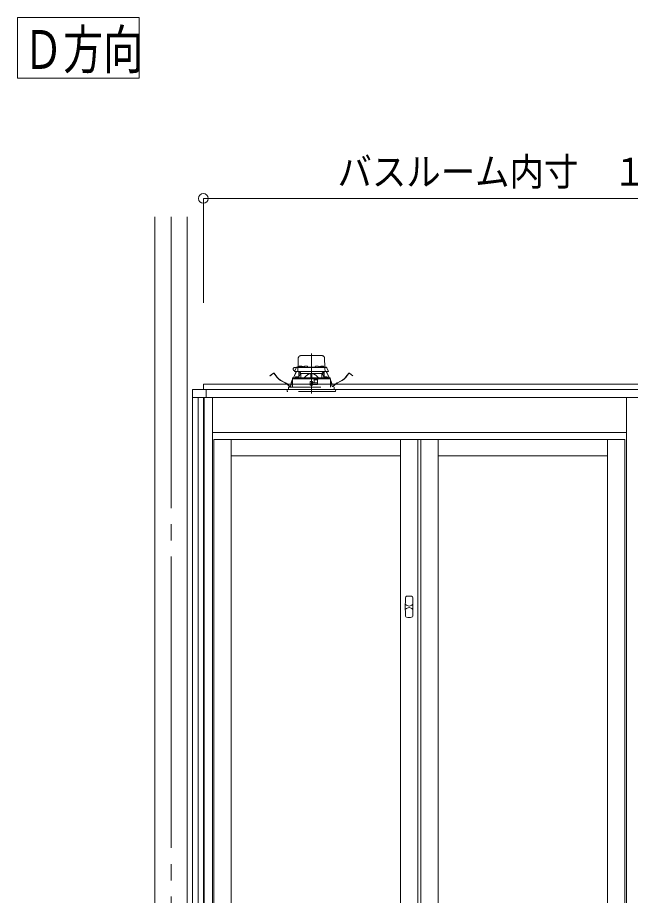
# Model space of a CAD drawing. Units: millimetres on the paper. Extents: x -305 to 305, y -152 to 152.
# Drawn here: x -139.7 to -101.9, y -56 to -1.7 of the extents above; entities that cross this region are included whole.
import ezdxf
from ezdxf.enums import TextEntityAlignment as Align

# ---------------------------------------------------------------- set-up
doc = ezdxf.new("R2010")
doc.units = ezdxf.units.MM
doc.linetypes.add('DASHED2', pattern=[3, 2, -1])
doc.linetypes.add('LONG_CHAIN', pattern=[21, 18, -1, 1, -1])
doc.layers.add('0-0_0', color=7, linetype='Continuous', lineweight=9)
doc.layers.add('0-1_VIEW0001', color=7, linetype='DASHED2', lineweight=9)
doc.styles.add('ＭＳ ゴシック', font='')
doc.styles.get('ＭＳ ゴシック').set_extended_font_data('MS Gothic')

# ---------------------------------------------------------------- blocks, each defined once
blk = doc.blocks.new('_ORIGIN')
at = {"layer": '0-0_0'}
blk.add_line((0, 0), (-1, 0), dxfattribs=at)
blk.add_circle((0, 0), 0.5, dxfattribs=at)

msp = doc.modelspace()

# ---------------------------------------------------------------- linework, layer by layer
at = {"layer": '0-0_0'}
for p, q in [((-128.266, -19.347), (-128.266, -12.889)), ((-85.532, -12.889), (-127.666, -12.889))]:
    msp.add_line(p, q, dxfattribs=at)
at = {"layer": '0-1_VIEW0001', "linetype": 'Continuous'}
for p, q in [((-139.743, -5.461), (-139.743, -1.711)), ((-139.743, -1.711), (-132.243, -1.711)), ((-132.243, -5.461), (-132.243, -1.711)), ((-139.743, -5.461), (-132.243, -5.461)), ((-131.265, -14.02), (-131.265, -97.42)), ((-129.265, -14.02), (-129.265, -97.42)), ((-128.266, -24.354), (-128.266, -24.687)), ((-84.932, -24.354), (-128.266, -24.354)), ((-128.932, -89.887), (-128.932, -24.687)), ((-128.266, -24.687), (-128.932, -24.687)), ((-128.932, -24.687), (-128.932, -25.187)), ((-84.266, -24.687), (-128.932, -24.687)), ((-128.099, -24.687), (-128.099, -25.187)), ((-84.266, -25.187), (-128.932, -25.187)), ((-128.599, -91.22), (-128.599, -25.187)), ((-128.266, -91.22), (-128.266, -25.187))]:
    msp.add_line(p, q, dxfattribs=at)
at = {"layer": '0-1_VIEW0001', "linetype": 'LONG_CHAIN'}
for p, q in [((-130.266, -14.02), (-130.266, -102.42)), ((-121.599, -22.475), (-121.599, -24.936))]:
    msp.add_line(p, q, dxfattribs=at)
at = {"layer": '0-1_VIEW0001'}
for p, q in [((-122.422, -23.307), (-122.412, -22.764)), ((-122.245, -22.6), (-120.953, -22.6)), ((-120.786, -22.764), (-120.777, -23.307)), ((-122.5, -23.307), (-122.237, -23.307)), ((-122.438, -23.307), (-122.438, -23.277)), ((-122.421, -23.26), (-122.421, -23.26)), ((-122.355, -23.279), (-122.357, -23.307)), ((-122.318, -23.246), (-122.319, -23.246)), ((-122.238, -23.312), (-122.241, -23.34)), ((-122.212, -23.246), (-122.214, -23.246)), ((-122.201, -23.28), (-122.202, -23.28)), ((-122.096, -23.28), (-122.097, -23.28)), ((-122.061, -23.307), (-122.035, -23.307)), ((-122.057, -23.34), (-122.06, -23.312)), ((-122.035, -23.29), (-122.036, -23.34)), ((-122.002, -23.257), (-121.863, -23.257)), ((-121.829, -23.34), (-121.83, -23.29)), ((-121.83, -23.307), (-121.369, -23.307)), ((-121.368, -23.29), (-121.369, -23.34)), ((-121.335, -23.257), (-121.197, -23.257)), ((-121.162, -23.34), (-121.163, -23.29)), ((-121.163, -23.307), (-121.137, -23.307)), ((-121.138, -23.312), (-121.141, -23.34)), ((-121.101, -23.28), (-121.102, -23.28)), ((-120.996, -23.28), (-120.997, -23.28)), ((-120.985, -23.246), (-120.986, -23.246)), ((-120.961, -23.307), (-120.699, -23.307)), ((-120.957, -23.34), (-120.96, -23.312)), ((-120.879, -23.246), (-120.88, -23.246)), ((-120.841, -23.307), (-120.843, -23.279)), ((-120.777, -23.26), (-120.777, -23.26)), ((-120.761, -23.277), (-120.76, -23.307)), ((-124.157, -23.844), (-124.077, -23.783)), ((-124.15, -23.853), (-124.157, -23.844)), ((-124.07, -23.792), (-124.15, -23.853)), ((-124.077, -23.783), (-123.942, -23.68)), ((-123.935, -23.689), (-124.07, -23.792)), ((-123.719, -23.943), (-123.912, -23.692)), ((-123.903, -23.685), (-123.71, -23.936)), ((-122.709, -23.97), (-122.574, -23.682)), ((-122.563, -23.687), (-122.696, -23.97)), ((-122.608, -23.59), (-122.627, -23.59)), ((-122.532, -23.33), (-122.621, -23.33)), ((-122.423, -23.59), (-122.608, -23.59)), ((-122.563, -23.687), (-122.574, -23.682)), ((-122.535, -23.626), (-122.563, -23.687)), ((-122.545, -23.359), (-122.533, -23.333)), ((-122.531, -23.59), (-122.545, -23.621)), ((-122.518, -23.59), (-122.535, -23.626)), ((-122.533, -23.333), (-122.53, -23.326)), ((-122.515, -23.34), (-122.405, -23.34)), ((-122.438, -23.373), (-122.442, -23.574)), ((-122.303, -23.574), (-122.442, -23.574)), ((-122.293, -23.59), (-122.423, -23.59)), ((-122.405, -23.34), (-122.282, -23.34)), ((-122.278, -23.727), (-122.394, -23.967)), ((-122.382, -23.944), (-122.382, -23.59)), ((-122.366, -23.59), (-122.366, -23.727)), ((-122.27, -23.727), (-122.366, -23.727)), ((-122.28, -23.663), (-122.352, -23.59)), ((-120.895, -23.574), (-122.303, -23.574)), ((-120.906, -23.59), (-122.293, -23.59)), ((-122.282, -23.34), (-120.916, -23.34)), ((-122.249, -23.966), (-122.249, -23.694)), ((-121.624, -23.694), (-121.624, -23.96)), ((-121.574, -23.694), (-121.574, -23.96)), ((-120.949, -23.966), (-120.949, -23.694)), ((-120.832, -23.727), (-120.928, -23.727)), ((-120.804, -23.967), (-120.92, -23.727)), ((-120.846, -23.59), (-120.919, -23.663)), ((-120.916, -23.34), (-120.794, -23.34)), ((-120.775, -23.59), (-120.906, -23.59)), ((-120.757, -23.574), (-120.895, -23.574)), ((-120.832, -23.727), (-120.832, -23.59)), ((-120.816, -23.59), (-120.816, -23.944)), ((-120.794, -23.34), (-120.683, -23.34)), ((-120.59, -23.59), (-120.775, -23.59)), ((-120.76, -23.373), (-120.757, -23.574)), ((-120.757, -23.574), (-120.59, -23.574)), ((-120.664, -23.626), (-120.68, -23.59)), ((-120.668, -23.326), (-120.665, -23.333)), ((-120.653, -23.621), (-120.668, -23.59)), ((-120.665, -23.333), (-120.653, -23.359)), ((-120.653, -23.359), (-120.553, -23.574)), ((-120.653, -23.621), (-120.625, -23.682)), ((-120.625, -23.682), (-120.635, -23.687)), ((-120.502, -23.97), (-120.635, -23.687)), ((-120.625, -23.682), (-120.489, -23.97)), ((-120.553, -23.574), (-120.59, -23.574)), ((-120.572, -23.59), (-120.59, -23.59)), ((-119.488, -23.936), (-119.296, -23.685)), ((-119.286, -23.692), (-119.479, -23.943)), ((-119.128, -23.792), (-119.263, -23.689)), ((-119.256, -23.68), (-119.121, -23.783)), ((-119.049, -23.853), (-119.128, -23.792)), ((-119.121, -23.783), (-119.042, -23.844)), ((-119.042, -23.844), (-119.049, -23.853)), ((-123.211, -24.286), (-123.504, -24.127)), ((-123.499, -24.117), (-123.206, -24.276)), ((-122.88, -24.461), (-122.865, -24.375)), ((-122.854, -24.377), (-122.868, -24.463)), ((-122.797, -24.156), (-122.772, -24.103)), ((-122.772, -24.13), (-122.786, -24.161)), ((-122.772, -24.027), (-122.773, -24.554)), ((-122.748, -23.97), (-122.765, -23.987)), ((-122.765, -23.987), (-122.765, -24.027)), ((-122.748, -23.97), (-121.599, -23.96)), ((-122.589, -23.94), (-122.592, -23.969)), ((-122.592, -23.969), (-122.409, -23.969)), ((-122.552, -23.908), (-122.554, -23.908)), ((-122.447, -23.908), (-122.448, -23.908)), ((-122.409, -23.969), (-122.411, -23.94)), ((-121.674, -24.2), (-121.672, -24.42)), ((-121.667, -24.29), (-121.673, -24.29)), ((-121.529, -24.194), (-121.668, -24.194)), ((-121.666, -24.345), (-121.668, -24.194)), ((-121.599, -24.344), (-121.666, -24.345)), ((-121.666, -24.41), (-121.666, -24.345)), ((-121.599, -23.96), (-120.45, -23.97)), ((-121.599, -24.194), (-121.599, -24.344)), ((-121.532, -24.345), (-121.599, -24.344)), ((-121.532, -24.345), (-121.531, -24.194)), ((-121.532, -24.41), (-121.532, -24.345)), ((-121.227, -24.29), (-121.531, -24.29)), ((-121.522, -24.239), (-121.522, -24.2)), ((-121.522, -24.42), (-121.522, -24.387)), ((-121.492, -24.274), (-121.52, -24.246)), ((-121.512, -24.377), (-121.229, -24.377)), ((-121.432, -24.277), (-121.485, -24.277)), ((-121.456, -24.027), (-121.189, -24.027)), ((-121.224, -24.094), (-121.422, -24.094)), ((-121.229, -24.377), (-121.223, -24.061)), ((-121.222, -24.06), (-121.209, -24.047)), ((-121.222, -24.37), (-121.222, -24.06)), ((-120.787, -23.94), (-120.79, -23.969)), ((-120.79, -23.969), (-120.606, -23.969)), ((-120.75, -23.908), (-120.751, -23.908)), ((-120.645, -23.908), (-120.646, -23.908)), ((-120.606, -23.969), (-120.609, -23.94)), ((-120.434, -23.987), (-120.45, -23.97)), ((-120.433, -24.027), (-120.433, -23.987)), ((-120.426, -24.554), (-120.427, -24.027)), ((-120.427, -24.103), (-120.402, -24.156)), ((-120.412, -24.161), (-120.427, -24.13)), ((-120.33, -24.463), (-120.344, -24.377)), ((-120.333, -24.375), (-120.319, -24.461)), ((-119.993, -24.276), (-119.7, -24.117)), ((-119.694, -24.127), (-119.987, -24.286)), ((-120.099, -24.687), (-123.099, -24.687)), ((-123.099, -24.687), (-123.09, -24.79)), ((-123.009, -24.554), (-120.189, -24.554)), ((-123.009, -24.554), (-123.009, -24.687)), ((-121.599, -24.41), (-121.666, -24.41)), ((-121.666, -24.427), (-121.529, -24.427)), ((-121.532, -24.41), (-121.599, -24.41)), ((-120.189, -24.687), (-120.189, -24.554)), ((-120.108, -24.79), (-120.099, -24.687))]:
    msp.add_line(p, q, dxfattribs=at)
at = {"layer": '0-1_VIEW0001', "color": 5, "linetype": 'Continuous'}
for p, q in [((-128.216, -25.187), (-128.216, -91.22)), ((-127.716, -25.187), (-127.716, -91.27)), ((-102.149, -25.187), (-102.149, -91.27)), ((-102.149, -27.353), (-127.716, -27.353)), ((-102.249, -27.787), (-127.616, -27.787)), ((-127.616, -27.787), (-127.616, -90.653)), ((-126.549, -27.787), (-126.549, -90.653)), ((-116.099, -27.787), (-116.099, -90.653)), ((-115.032, -27.787), (-115.032, -90.653)), ((-114.832, -27.787), (-114.832, -90.653)), ((-113.766, -27.787), (-113.766, -59.095)), ((-103.316, -27.787), (-103.316, -59.095)), ((-102.249, -27.787), (-102.249, -90.653)), ((-116.099, -28.787), (-126.549, -28.787)), ((-103.316, -28.787), (-113.766, -28.787))]:
    msp.add_line(p, q, dxfattribs=at)
at = {"layer": '0-1_VIEW0001'}
for points in [[(-122.254, -23.242), (-122.254, -23.246), (-122.277, -23.246), (-122.277, -23.242)], [(-122.137, -23.275), (-122.137, -23.28), (-122.161, -23.28), (-122.161, -23.275)], [(-121.037, -23.275), (-121.037, -23.28), (-121.061, -23.28), (-121.061, -23.275)], [(-120.921, -23.242), (-120.921, -23.246), (-120.944, -23.246), (-120.944, -23.242)], [(-122.442, -23.574), (-122.609, -23.574), (-122.645, -23.574), (-122.545, -23.359)], [(-122.574, -23.682), (-122.545, -23.621), (-122.535, -23.626)], [(-122.28, -23.663), (-122.249, -23.694), (-121.624, -23.694)], [(-122.27, -23.727), (-122.268, -23.723), (-122.266, -23.719), (-122.264, -23.715), (-122.262, -23.711), (-122.26, -23.706), (-122.258, -23.702), (-122.257, -23.698), (-122.255, -23.694), (-122.253, -23.69)], [(-121.624, -23.704), (-121.65, -23.707), (-121.676, -23.711), (-121.701, -23.718), (-121.726, -23.726), (-121.75, -23.736), (-121.774, -23.747), (-121.797, -23.76), (-121.819, -23.773), (-121.841, -23.788), (-121.862, -23.803), (-121.883, -23.819), (-121.903, -23.835), (-121.923, -23.853), (-121.943, -23.87), (-121.961, -23.888), (-121.98, -23.907), (-121.998, -23.926), (-122.016, -23.945), (-122.034, -23.964)], [(-121.574, -23.694), (-121.599, -23.694), (-121.624, -23.694)], [(-121.574, -23.694), (-120.949, -23.694), (-120.919, -23.663)], [(-121.165, -23.964), (-121.185, -23.943), (-121.205, -23.921), (-121.225, -23.9), (-121.246, -23.88), (-121.267, -23.86), (-121.289, -23.84), (-121.311, -23.822), (-121.335, -23.804), (-121.358, -23.787), (-121.383, -23.771), (-121.408, -23.756), (-121.434, -23.743), (-121.461, -23.731), (-121.488, -23.721), (-121.516, -23.713), (-121.545, -23.708), (-121.574, -23.704)], [(-120.946, -23.69), (-120.944, -23.694), (-120.942, -23.698), (-120.94, -23.702), (-120.938, -23.706), (-120.936, -23.711), (-120.934, -23.715), (-120.932, -23.719), (-120.93, -23.723), (-120.928, -23.727)], [(-120.635, -23.687), (-120.664, -23.626), (-120.653, -23.621)], [(-121.431, -24.052), (-121.456, -24.027), (-122.771, -24.027)], [(-122.764, -23.987), (-122.754, -23.987), (-122.743, -23.986), (-122.731, -23.986), (-122.718, -23.986), (-122.703, -23.986), (-122.687, -23.986), (-122.67, -23.986), (-122.652, -23.986), (-122.632, -23.986), (-122.612, -23.985), (-122.591, -23.985), (-122.568, -23.985), (-122.545, -23.985), (-122.52, -23.985), (-122.495, -23.984), (-122.469, -23.984), (-122.441, -23.984), (-122.413, -23.984), (-122.384, -23.983), (-122.354, -23.983), (-122.324, -23.983), (-122.292, -23.983), (-122.26, -23.982), (-122.227, -23.982), (-122.194, -23.982), (-122.16, -23.981), (-122.125, -23.981), (-122.09, -23.981), (-122.054, -23.981), (-122.018, -23.98), (-121.981, -23.98), (-121.944, -23.98), (-121.907, -23.979), (-121.869, -23.979), (-121.831, -23.979), (-121.793, -23.978), (-121.754, -23.978), (-121.716, -23.978), (-121.677, -23.977)], [(-122.489, -23.904), (-122.489, -23.908), (-122.512, -23.908), (-122.512, -23.904)], [(-121.677, -23.977), (-121.638, -23.977), (-121.599, -23.977), (-121.562, -23.977), (-121.525, -23.977), (-121.488, -23.978), (-121.451, -23.978), (-121.414, -23.978), (-121.378, -23.979), (-121.341, -23.979), (-121.305, -23.979), (-121.27, -23.979), (-121.234, -23.98), (-121.199, -23.98), (-121.164, -23.98), (-121.13, -23.981), (-121.096, -23.981), (-121.062, -23.981), (-121.03, -23.982), (-120.997, -23.982), (-120.965, -23.982), (-120.934, -23.982), (-120.904, -23.983), (-120.874, -23.983), (-120.845, -23.983), (-120.816, -23.983), (-120.788, -23.984), (-120.761, -23.984), (-120.735, -23.984), (-120.71, -23.984), (-120.685, -23.985), (-120.662, -23.985), (-120.639, -23.985), (-120.617, -23.985), (-120.596, -23.985), (-120.576, -23.985), (-120.558, -23.986), (-120.54, -23.986), (-120.523, -23.986), (-120.507, -23.986)], [(-121.431, -24.052), (-121.422, -24.06), (-121.422, -24.267)], [(-120.427, -24.027), (-121.189, -24.027), (-121.209, -24.047)], [(-120.686, -23.904), (-120.686, -23.908), (-120.71, -23.908), (-120.71, -23.904)], [(-120.507, -23.986), (-120.492, -23.986), (-120.478, -23.986), (-120.465, -23.986), (-120.454, -23.987), (-120.444, -23.987), (-120.434, -23.987)], [(-120.141, -24.82), (-120.405, -24.82), (-123.057, -24.82)]]:
    msp.add_lwpolyline(points, dxfattribs=at)
for centre, radius, start, end in [((-122.245, -22.767), 0.167, 90, 179), ((-120.953, -22.767), 0.167, 1, 90), ((-122.5, -23.34), 0.0333, 90, 155), ((-122.421, -23.277), 0.0167, 90, 179), ((-122.322, -23.282), 0.0333, 106.257, 175), ((-122.266, -23.474), 0.233, 103.213, 106.257), ((-122.266, -23.474), 0.233, 96.6191, 102.9038), ((-122.275, -23.432), 0.191, 92.1725, 95.2877), ((-122.286, -23.284), 0.0425, 78.7519, 85.3302), ((-122.246, -23.284), 0.0425, 94.6698, 101.2481), ((-122.257, -23.432), 0.191, 84.7123, 87.8275), ((-122.266, -23.474), 0.233, 77.0962, 83.3809), ((-122.205, -23.315), 0.0333, 106.257, 175), ((-122.149, -23.507), 0.233, 103.213, 106.257), ((-122.266, -23.474), 0.233, 73.743, 76.787), ((-122.21, -23.282), 0.0333, 10.4216, 73.743), ((-122.149, -23.507), 0.233, 96.6191, 102.9038), ((-122.158, -23.466), 0.191, 92.1725, 95.2877), ((-122.169, -23.317), 0.0425, 78.7519, 85.3302), ((-122.129, -23.317), 0.0425, 94.6698, 101.2481), ((-122.14, -23.466), 0.191, 84.7123, 87.8275), ((-122.149, -23.507), 0.233, 77.0962, 83.3809), ((-122.149, -23.507), 0.233, 73.743, 76.787), ((-122.093, -23.315), 0.0333, 5, 73.743), ((-122.002, -23.29), 0.0333, 90, 179), ((-121.863, -23.29), 0.0333, 1, 90), ((-121.335, -23.29), 0.0333, 90, 179), ((-121.197, -23.29), 0.0333, 1, 90), ((-121.105, -23.315), 0.0333, 106.257, 175), ((-121.049, -23.507), 0.233, 103.213, 106.257), ((-121.049, -23.507), 0.233, 96.6191, 102.9038), ((-121.058, -23.466), 0.191, 92.1725, 95.2877), ((-121.069, -23.317), 0.0425, 78.7519, 85.3302), ((-121.029, -23.317), 0.0425, 94.6698, 101.2481), ((-121.04, -23.466), 0.191, 84.7123, 87.8275), ((-121.049, -23.507), 0.233, 77.0962, 83.3809), ((-120.988, -23.282), 0.0333, 106.257, 169.5784), ((-120.932, -23.474), 0.233, 103.213, 106.257), ((-121.049, -23.507), 0.233, 73.743, 76.787), ((-120.932, -23.474), 0.233, 96.6191, 102.9038), ((-120.993, -23.315), 0.0333, 5, 73.743), ((-120.942, -23.432), 0.191, 92.1725, 95.2877), ((-120.952, -23.284), 0.0425, 78.7519, 85.3302), ((-120.913, -23.284), 0.0425, 94.6698, 101.2481), ((-120.923, -23.432), 0.191, 84.7123, 87.8275), ((-120.932, -23.474), 0.233, 77.0962, 83.3809), ((-120.932, -23.474), 0.233, 73.743, 76.787), ((-120.876, -23.282), 0.0333, 5, 73.743), ((-120.777, -23.277), 0.0167, 1, 90), ((-120.699, -23.34), 0.0333, 25, 90), ((-123.925, -23.702), 0.0283, 37.5, 127.5), ((-123.925, -23.702), 0.0167, 37.5, 127.5), ((-122.621, -23.434), 0.103, 90, 266.0403), ((-122.627, -23.574), 0.0167, 180, 270), ((-122.515, -23.374), 0.0333, 90, 155), ((-122.423, -23.574), 0.0167, 180, 270), ((-122.405, -23.374), 0.0333, 90, 179), ((-120.794, -23.374), 0.0333, 1, 90), ((-120.775, -23.574), 0.0167, 270, 0), ((-120.683, -23.374), 0.0333, 25, 90), ((-120.572, -23.574), 0.0167, 270, 0), ((-119.273, -23.702), 0.0283, 52.5, 142.5), ((-119.273, -23.702), 0.0167, 52.5, 142.5), ((-123.18, -23.529), 0.68, 217.5, 241.5071), ((-123.18, -23.529), 0.668, 217.5, 241.5071), ((-123.593, -24.989), 0.8, 38.6927, 61.5071), ((-123.593, -24.989), 0.812, 38.6927, 61.5071), ((-122.032, -24.516), 0.845, 154.8169, 170.4453), ((-122.032, -24.516), 0.833, 154.8169, 170.4453), ((-122.556, -23.943), 0.0333, 106.257, 175), ((-122.5, -24.135), 0.233, 103.213, 106.257), ((-122.5, -24.135), 0.233, 96.6191, 102.9038), ((-122.509, -24.094), 0.191, 92.1725, 95.2877), ((-122.52, -23.945), 0.0425, 78.7519, 85.3302), ((-122.48, -23.945), 0.0425, 94.6698, 101.2481), ((-122.491, -24.094), 0.191, 84.7123, 87.8275), ((-122.5, -24.135), 0.233, 77.0962, 83.3809), ((-122.5, -24.135), 0.233, 73.743, 76.787), ((-122.444, -23.943), 0.0333, 5, 73.743), ((-121.512, -24.239), 0.01, 180, 225), ((-121.512, -24.387), 0.01, 90, 180), ((-121.485, -24.267), 0.01, 225, 270), ((-121.432, -24.267), 0.01, 270, 0), ((-120.754, -23.943), 0.0333, 106.257, 175), ((-120.698, -24.135), 0.233, 103.213, 106.257), ((-120.698, -24.135), 0.233, 96.6191, 102.9038), ((-120.707, -24.094), 0.191, 92.1725, 95.2877), ((-120.718, -23.945), 0.0425, 78.7519, 85.3302), ((-120.678, -23.945), 0.0425, 94.6698, 101.2481), ((-120.689, -24.094), 0.191, 84.7123, 87.8275), ((-120.698, -24.135), 0.233, 77.0962, 83.3809), ((-120.698, -24.135), 0.233, 73.743, 76.787), ((-120.642, -23.943), 0.0333, 5, 73.743), ((-121.166, -24.516), 0.833, 9.5547, 25.1831), ((-121.166, -24.516), 0.845, 9.5547, 25.1831), ((-119.605, -24.989), 0.812, 118.4929, 141.3073), ((-119.605, -24.989), 0.8, 118.4929, 141.3073), ((-120.019, -23.529), 0.668, 298.4929, 322.5), ((-120.019, -23.529), 0.68, 298.4929, 322.5), ((-123.057, -24.787), 0.0333, 185, 270), ((-122.924, -24.454), 0.0567, 218.6927, 350.4453), ((-122.924, -24.454), 0.045, 218.6927, 350.4453), ((-120.274, -24.454), 0.0567, 189.5547, 321.3073), ((-120.274, -24.454), 0.045, 189.5547, 321.3073), ((-120.141, -24.787), 0.0333, 270, 355)]:
    msp.add_arc(centre, radius, start, end, dxfattribs=at)
at = {"layer": '0-1_VIEW0001', "linetype": 'Continuous'}
for centre, radius, start, end in [((-103.758, -38.119), 12.042, 177.2748, 182.7252), ((-115.702, -37.55), 0.0833, 102.3583, 177.2748), ((-115.565, -37.796), 0.275, 218.5793, 321.0262), ((-115.566, -38.173), 0.721, 77.6417, 102.3583), ((-115.429, -37.55), 0.0833, 2.7252, 77.6417), ((-127.374, -38.119), 12.042, 357.2749, 2.7252), ((-115.566, -38.444), 0.275, 38.7559, 141.1827), ((-115.702, -38.688), 0.0833, 182.7252, 257.6417), ((-115.566, -38.065), 0.721, 257.6417, 282.3583), ((-115.429, -38.688), 0.0833, 282.3583, 357.2749)]:
    msp.add_arc(centre, radius, start, end, dxfattribs=at)

# ---------------------------------------------------------------- block references
at = {"layer": '0-0_0', "xscale": 0.6, "yscale": 0.6, "rotation": 180}
msp.add_blockref('_ORIGIN', (-128.266, -12.889), dxfattribs=at)

# ---------------------------------------------------------------- texts
at = {"layer": '0-0_0', "style": 'ＭＳ ゴシック', "width": 0.9}
msp.add_text('バスルーム内寸\u3000１３００', height=1.73, dxfattribs=at).set_placement((-119.985, -12.619), align=Align.BOTTOM_LEFT)
at = {"layer": '0-1_VIEW0001', "style": 'ＭＳ ゴシック', "width": 0.75}
msp.add_text('Ｄ方向', height=2.405, dxfattribs=at).set_placement((-139.387, -5.61), align=Align.BOTTOM_LEFT)

doc.saveas('drawing.dxf')
